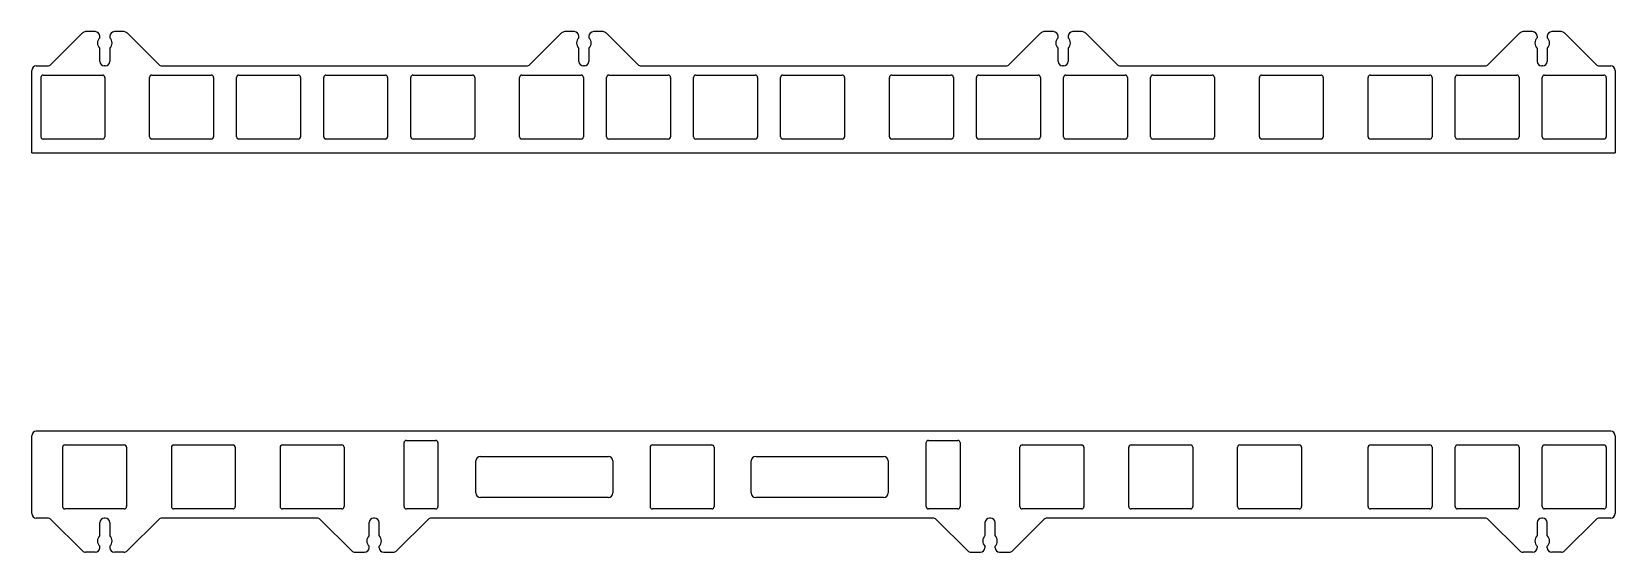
# Model space of a CAD drawing. Header units: millimetres. Extents: x 697 to 1044, y 142 to 256.
import ezdxf

# ---------------------------------------------------------------- set-up
doc = ezdxf.new("R2010")
doc.units = ezdxf.units.MM
doc.layers.add('Sketch plane 07', color=7, linetype='Continuous')

msp = doc.modelspace()

# ---------------------------------------------------------------- linework, layer by layer
at = {"layer": 'Sketch plane 07'}
for p, q in [((708.44, 255.89, 274.48), (701.53, 248.97, 274.48)), ((711.24, 256.18, 274.48), (709.15, 256.18, 274.48)), ((712.24, 254.84, 274.48), (712.24, 255.18, 274.48)), ((714.44, 255.18, 274.48), (714.44, 254.84, 274.48)), ((717.52, 256.18, 274.48), (715.44, 256.18, 274.48)), ((718.23, 255.89, 274.48), (725.14, 248.97, 274.48)), ((813.32, 255.89, 274.48), (806.4, 248.97, 274.48)), ((816.11, 256.18, 274.48), (814.02, 256.18, 274.48)), ((817.11, 254.84, 274.48), (817.11, 255.18, 274.48)), ((819.31, 255.18, 274.48), (819.31, 254.84, 274.48)), ((822.39, 256.18, 274.48), (820.31, 256.18, 274.48)), ((823.1, 255.89, 274.48), (830.01, 248.97, 274.48)), ((918.19, 255.89, 274.48), (911.27, 248.97, 274.48)), ((920.98, 256.18, 274.48), (918.89, 256.18, 274.48)), ((921.98, 254.84, 274.48), (921.98, 255.18, 274.48)), ((924.18, 255.18, 274.48), (924.18, 254.84, 274.48)), ((927.26, 256.18, 274.48), (925.18, 256.18, 274.48)), ((927.97, 255.89, 274.48), (934.89, 248.97, 274.48)), ((1023.06, 255.89, 274.48), (1016.14, 248.97, 274.48)), ((1025.85, 256.18, 274.48), (1023.76, 256.18, 274.48)), ((1026.85, 255.18, 274.48), (1026.85, 254.84, 274.48)), ((1029.05, 255.18, 274.48), (1029.05, 254.84, 274.48)), ((1032.14, 256.18, 274.48), (1030.05, 256.18, 274.48)), ((1032.84, 255.89, 274.48), (1039.76, 248.97, 274.48)), ((712.24, 249.68, 274.48), (712.24, 252.52, 274.48)), ((714.44, 252.52, 274.48), (714.44, 249.68, 274.48)), ((817.11, 249.68, 274.48), (817.11, 252.52, 274.48)), ((819.31, 252.52, 274.48), (819.31, 249.68, 274.48)), ((921.98, 249.68, 274.48), (921.98, 252.52, 274.48)), ((924.18, 252.52, 274.48), (924.18, 249.68, 274.48)), ((1026.85, 252.52, 274.48), (1026.85, 249.68, 274.48)), ((1029.05, 252.52, 274.48), (1029.05, 249.68, 274.48)), ((697.34, 229.68, 274.48), (697.34, 247.68, 274.48)), ((698.34, 248.68, 274.48), (700.82, 248.68, 274.48)), ((699.34, 246.18, 274.48), (699.34, 233.18, 274.48)), ((699.84, 246.68, 274.48), (712.84, 246.68, 274.48)), ((713.44, 248.68, 274.48), (713.24, 248.68, 274.48)), ((713.34, 246.18, 274.48), (713.34, 233.18, 274.48)), ((723.15, 233.18, 274.48), (723.15, 246.18, 274.48)), ((723.65, 246.68, 274.48), (736.65, 246.68, 274.48)), ((725.85, 248.68, 274.48), (805.69, 248.68, 274.48)), ((737.15, 246.18, 274.48), (737.15, 233.18, 274.48)), ((742.2, 233.18, 274.48), (742.2, 246.18, 274.48)), ((742.7, 246.68, 274.48), (755.7, 246.68, 274.48)), ((756.2, 246.18, 274.48), (756.2, 233.18, 274.48)), ((761.25, 233.18, 274.48), (761.25, 246.18, 274.48)), ((761.75, 246.68, 274.48), (774.75, 246.68, 274.48)), ((775.25, 246.18, 274.48), (775.25, 233.18, 274.48)), ((780.3, 233.18, 274.48), (780.3, 246.18, 274.48)), ((780.8, 246.68, 274.48), (793.8, 246.68, 274.48)), ((794.3, 246.18, 274.48), (794.3, 233.18, 274.48)), ((804.11, 233.18, 274.48), (804.11, 246.18, 274.48)), ((804.61, 246.68, 274.48), (817.61, 246.68, 274.48)), ((818.31, 248.68, 274.48), (818.11, 248.68, 274.48)), ((818.11, 246.18, 274.48), (818.11, 233.18, 274.48)), ((823.16, 233.18, 274.48), (823.16, 246.18, 274.48)), ((823.66, 246.68, 274.48), (836.66, 246.68, 274.48)), ((830.72, 248.68, 274.48), (910.57, 248.68, 274.48)), ((837.16, 246.18, 274.48), (837.16, 233.18, 274.48)), ((842.21, 233.18, 274.48), (842.21, 246.18, 274.48)), ((842.71, 246.68, 274.48), (855.71, 246.68, 274.48)), ((856.21, 246.18, 274.48), (856.21, 233.18, 274.48)), ((861.26, 233.18, 274.48), (861.26, 246.18, 274.48)), ((861.76, 246.68, 274.48), (874.76, 246.68, 274.48)), ((875.26, 246.18, 274.48), (875.26, 233.18, 274.48)), ((885.07, 233.18, 274.48), (885.07, 246.18, 274.48)), ((885.57, 246.68, 274.48), (898.57, 246.68, 274.48)), ((899.07, 246.18, 274.48), (899.07, 233.18, 274.48)), ((904.12, 233.18, 274.48), (904.12, 246.18, 274.48)), ((904.62, 246.68, 274.48), (917.62, 246.68, 274.48)), ((918.12, 246.18, 274.48), (918.12, 233.18, 274.48)), ((923.18, 248.68, 274.48), (922.98, 248.68, 274.48)), ((923.17, 233.18, 274.48), (923.17, 246.18, 274.48)), ((923.67, 246.68, 274.48), (936.67, 246.68, 274.48)), ((935.59, 248.68, 274.48), (1015.44, 248.68, 274.48)), ((937.17, 246.18, 274.48), (937.17, 233.18, 274.48)), ((942.22, 233.18, 274.48), (942.22, 246.18, 274.48)), ((942.72, 246.68, 274.48), (955.72, 246.68, 274.48)), ((956.22, 246.18, 274.48), (956.22, 233.18, 274.48)), ((966.04, 233.18, 274.48), (966.04, 246.18, 274.48)), ((966.54, 246.68, 274.48), (979.54, 246.68, 274.48)), ((980.04, 246.18, 274.48), (980.04, 233.18, 274.48)), ((989.85, 233.18, 274.48), (989.85, 246.18, 274.48)), ((990.35, 246.68, 274.48), (1003.35, 246.68, 274.48)), ((1003.85, 246.18, 274.48), (1003.85, 233.18, 274.48)), ((1008.9, 233.18, 274.48), (1008.9, 246.18, 274.48)), ((1009.4, 246.68, 274.48), (1022.4, 246.68, 274.48)), ((1022.9, 246.18, 274.48), (1022.9, 233.18, 274.48)), ((1028.05, 248.68, 274.48), (1027.85, 248.68, 274.48)), ((1027.95, 233.18, 274.48), (1027.95, 246.18, 274.48)), ((1028.45, 246.68, 274.48), (1041.45, 246.68, 274.48)), ((1040.46, 248.68, 274.48), (1042.95, 248.68, 274.48)), ((1041.95, 246.18, 274.48), (1041.95, 233.18, 274.48)), ((1043.95, 247.68, 274.48), (1043.95, 229.68, 274.48)), ((712.84, 232.68, 274.48), (699.84, 232.68, 274.48)), ((736.65, 232.68, 274.48), (723.65, 232.68, 274.48)), ((755.7, 232.68, 274.48), (742.7, 232.68, 274.48)), ((774.75, 232.68, 274.48), (761.75, 232.68, 274.48)), ((793.8, 232.68, 274.48), (780.8, 232.68, 274.48)), ((817.61, 232.68, 274.48), (804.61, 232.68, 274.48)), ((836.66, 232.68, 274.48), (823.66, 232.68, 274.48)), ((855.71, 232.68, 274.48), (842.71, 232.68, 274.48)), ((874.76, 232.68, 274.48), (861.76, 232.68, 274.48)), ((898.57, 232.68, 274.48), (885.57, 232.68, 274.48)), ((917.62, 232.68, 274.48), (904.62, 232.68, 274.48)), ((936.67, 232.68, 274.48), (923.67, 232.68, 274.48)), ((955.72, 232.68, 274.48), (942.72, 232.68, 274.48)), ((979.54, 232.68, 274.48), (966.54, 232.68, 274.48)), ((1003.35, 232.68, 274.48), (990.35, 232.68, 274.48)), ((1022.4, 232.68, 274.48), (1009.4, 232.68, 274.48)), ((1041.45, 232.68, 274.48), (1028.45, 232.68, 274.48)), ((697.34, 229.68, 274.48), (1043.95, 229.68, 274.48)), ((697.34, 150.72, 274.48), (697.34, 167.72, 274.48)), ((1042.95, 168.72, 274.48), (698.34, 168.72, 274.48)), ((779.34, 166.72, 274.48), (785.74, 166.72, 274.48)), ((893.64, 166.72, 274.48), (900.04, 166.72, 274.48)), ((1043.95, 167.72, 274.48), (1043.95, 150.72, 274.48)), ((704.1, 165.22, 274.48), (704.1, 152.22, 274.48)), ((704.6, 165.72, 274.48), (717.6, 165.72, 274.48)), ((718.1, 165.22, 274.48), (718.1, 152.22, 274.48)), ((727.91, 165.22, 274.48), (727.91, 152.22, 274.48)), ((728.41, 165.72, 274.48), (741.41, 165.72, 274.48)), ((741.91, 165.22, 274.48), (741.91, 152.22, 274.48)), ((751.72, 165.22, 274.48), (751.72, 152.22, 274.48)), ((752.22, 165.72, 274.48), (765.22, 165.72, 274.48)), ((765.72, 165.22, 274.48), (765.72, 152.22, 274.48)), ((778.84, 152.22, 274.48), (778.84, 166.22, 274.48)), ((786.24, 166.22, 274.48), (786.24, 152.22, 274.48)), ((795.56, 163.22, 274.48), (823.56, 163.22, 274.48)), ((832.69, 165.22, 274.48), (832.69, 152.22, 274.48)), ((833.19, 165.72, 274.48), (846.19, 165.72, 274.48)), ((846.69, 165.22, 274.48), (846.69, 152.22, 274.48)), ((855.81, 163.22, 274.48), (883.81, 163.22, 274.48)), ((893.14, 152.22, 274.48), (893.14, 166.22, 274.48)), ((900.54, 166.22, 274.48), (900.54, 152.22, 274.48)), ((913.65, 152.22, 274.48), (913.65, 165.22, 274.48)), ((914.15, 165.72, 274.48), (927.15, 165.72, 274.48)), ((927.65, 165.22, 274.48), (927.65, 152.22, 274.48)), ((937.46, 152.22, 274.48), (937.46, 165.22, 274.48)), ((937.96, 165.72, 274.48), (950.96, 165.72, 274.48)), ((951.46, 165.22, 274.48), (951.46, 152.22, 274.48)), ((961.27, 152.22, 274.48), (961.27, 165.22, 274.48)), ((961.77, 165.72, 274.48), (974.77, 165.72, 274.48)), ((975.27, 165.22, 274.48), (975.27, 152.22, 274.48)), ((989.85, 152.22, 274.48), (989.85, 165.22, 274.48)), ((990.35, 165.72, 274.48), (1003.35, 165.72, 274.48)), ((1003.85, 165.22, 274.48), (1003.85, 152.22, 274.48)), ((1008.9, 152.22, 274.48), (1008.9, 165.22, 274.48)), ((1009.4, 165.72, 274.48), (1022.4, 165.72, 274.48)), ((1022.9, 165.22, 274.48), (1022.9, 152.22, 274.48)), ((1027.95, 152.22, 274.48), (1027.95, 165.22, 274.48)), ((1028.45, 165.72, 274.48), (1041.45, 165.72, 274.48)), ((1041.95, 165.22, 274.48), (1041.95, 152.22, 274.48)), ((794.56, 155.22, 274.48), (794.56, 162.22, 274.48)), ((824.56, 162.22, 274.48), (824.56, 155.22, 274.48)), ((854.81, 155.22, 274.48), (854.81, 162.22, 274.48)), ((884.81, 162.22, 274.48), (884.81, 155.22, 274.48)), ((823.56, 154.22, 274.48), (795.56, 154.22, 274.48)), ((883.81, 154.22, 274.48), (855.81, 154.22, 274.48)), ((700.82, 149.72, 274.48), (698.34, 149.72, 274.48)), ((708.44, 142.51, 274.48), (701.53, 149.42, 274.48)), ((717.6, 151.72, 274.48), (704.6, 151.72, 274.48)), ((713.44, 149.72, 274.48), (713.24, 149.72, 274.48)), ((718.23, 142.51, 274.48), (725.14, 149.42, 274.48)), ((759.77, 149.72, 274.48), (725.85, 149.72, 274.48)), ((741.41, 151.72, 274.48), (728.41, 151.72, 274.48)), ((765.22, 151.72, 274.48), (752.22, 151.72, 274.48)), ((767.39, 142.51, 274.48), (760.47, 149.42, 274.48)), ((772.38, 149.72, 274.48), (772.18, 149.72, 274.48)), ((777.17, 142.51, 274.48), (784.09, 149.42, 274.48)), ((785.74, 151.72, 274.48), (779.34, 151.72, 274.48)), ((894.58, 149.72, 274.48), (784.8, 149.72, 274.48)), ((846.19, 151.72, 274.48), (833.19, 151.72, 274.48)), ((900.04, 151.72, 274.48), (893.64, 151.72, 274.48)), ((902.2, 142.51, 274.48), (895.29, 149.42, 274.48)), ((907.19, 149.72, 274.48), (906.99, 149.72, 274.48)), ((911.99, 142.51, 274.48), (918.9, 149.42, 274.48)), ((927.15, 151.72, 274.48), (914.15, 151.72, 274.48)), ((1015.44, 149.72, 274.48), (919.61, 149.72, 274.48)), ((950.96, 151.72, 274.48), (937.96, 151.72, 274.48)), ((974.77, 151.72, 274.48), (961.77, 151.72, 274.48)), ((1003.35, 151.72, 274.48), (990.35, 151.72, 274.48)), ((1022.4, 151.72, 274.48), (1009.4, 151.72, 274.48)), ((1023.06, 142.51, 274.48), (1016.14, 149.42, 274.48)), ((1028.05, 149.72, 274.48), (1027.85, 149.72, 274.48)), ((1041.45, 151.72, 274.48), (1028.45, 151.72, 274.48)), ((1032.84, 142.51, 274.48), (1039.76, 149.42, 274.48)), ((1042.95, 149.72, 274.48), (1040.46, 149.72, 274.48)), ((712.24, 145.88, 274.48), (712.24, 148.72, 274.48)), ((714.44, 148.72, 274.48), (714.44, 145.88, 274.48)), ((771.18, 145.88, 274.48), (771.18, 148.72, 274.48)), ((773.38, 145.88, 274.48), (773.38, 148.72, 274.48)), ((905.99, 148.72, 274.48), (905.99, 145.88, 274.48)), ((908.19, 145.88, 274.48), (908.19, 148.72, 274.48)), ((1026.85, 148.72, 274.48), (1026.85, 145.88, 274.48)), ((1029.05, 145.88, 274.48), (1029.05, 148.72, 274.48)), ((711.24, 142.22, 274.48), (709.15, 142.22, 274.48)), ((712.24, 143.22, 274.48), (712.24, 143.55, 274.48)), ((714.44, 143.55, 274.48), (714.44, 143.22, 274.48)), ((717.52, 142.22, 274.48), (715.44, 142.22, 274.48)), ((768.1, 142.22, 274.48), (770.18, 142.22, 274.48)), ((771.18, 143.22, 274.48), (771.18, 143.55, 274.48)), ((773.38, 143.22, 274.48), (773.38, 143.55, 274.48)), ((774.38, 142.22, 274.48), (776.47, 142.22, 274.48)), ((902.91, 142.22, 274.48), (904.99, 142.22, 274.48)), ((905.99, 143.55, 274.48), (905.99, 143.22, 274.48)), ((908.19, 143.22, 274.48), (908.19, 143.55, 274.48)), ((909.19, 142.22, 274.48), (911.28, 142.22, 274.48)), ((1025.85, 142.22, 274.48), (1023.76, 142.22, 274.48)), ((1026.85, 143.55, 274.48), (1026.85, 143.22, 274.48)), ((1029.05, 143.22, 274.48), (1029.05, 143.55, 274.48)), ((1032.14, 142.22, 274.48), (1030.05, 142.22, 274.48))]:
    msp.add_line(p, q, dxfattribs=at)
for centre, radius, start, end in [((709.15, 255.18, 274.48), 1, 90, 135), ((711.24, 255.18, 274.48), 1, 0, 90), ((713.34, 253.68, 274.48), 1.6, 133.4325, 226.5675), ((715.44, 255.18, 274.48), 1, 90, 180), ((713.34, 253.68, 274.48), 1.6, 313.4325, 46.5675), ((717.52, 255.18, 274.48), 1, 45, 90), ((814.02, 255.18, 274.48), 1, 90, 135), ((816.11, 255.18, 274.48), 1, 360, 90), ((818.21, 253.68, 274.48), 1.6, 133.4325, 226.5675), ((820.31, 255.18, 274.48), 1, 90, 180), ((818.21, 253.68, 274.48), 1.6, 313.4325, 46.5675), ((822.39, 255.18, 274.48), 1, 45, 90), ((918.89, 255.18, 274.48), 1, 90, 135), ((920.98, 255.18, 274.48), 1, 0, 90), ((923.08, 253.68, 274.48), 1.6, 133.4325, 226.5675), ((925.18, 255.18, 274.48), 1, 90, 180), ((923.08, 253.68, 274.48), 1.6, 313.4325, 46.5675), ((927.26, 255.18, 274.48), 1, 45, 90), ((1023.76, 255.18, 274.48), 1, 90, 135), ((1025.85, 255.18, 274.48), 1, 360, 90), ((1027.95, 253.68, 274.48), 1.6, 133.4325, 226.5675), ((1030.05, 255.18, 274.48), 1, 90, 180), ((1027.95, 253.68, 274.48), 1.6, 313.4325, 46.5675), ((1032.14, 255.18, 274.48), 1, 45, 90), ((713.24, 249.68, 274.48), 1, 180, 270), ((713.44, 249.68, 274.48), 1, 270, 360), ((818.11, 249.68, 274.48), 1, 180, 270), ((818.31, 249.68, 274.48), 1, 270, 360), ((922.98, 249.68, 274.48), 1, 180, 270), ((923.18, 249.68, 274.48), 1, 270, 0), ((1027.85, 249.68, 274.48), 1, 180, 270), ((1028.05, 249.68, 274.48), 1, 270, 360), ((698.34, 247.68, 274.48), 1, 90, 180), ((699.84, 246.18, 274.48), 0.5, 90, 180), ((700.82, 249.68, 274.48), 1, 270, 315), ((712.84, 246.18, 274.48), 0.5, 0, 90), ((723.65, 246.18, 274.48), 0.5, 90, 180), ((725.85, 249.68, 274.48), 1, 225, 270), ((736.65, 246.18, 274.48), 0.5, 0, 90), ((742.7, 246.18, 274.48), 0.5, 90, 180), ((755.7, 246.18, 274.48), 0.5, 0, 90), ((761.75, 246.18, 274.48), 0.5, 90, 180), ((774.75, 246.18, 274.48), 0.5, 0, 90), ((780.8, 246.18, 274.48), 0.5, 90, 180), ((793.8, 246.18, 274.48), 0.5, 0, 90), ((804.61, 246.18, 274.48), 0.5, 90, 180), ((805.69, 249.68, 274.48), 1, 270, 315), ((817.61, 246.18, 274.48), 0.5, 360, 90), ((823.66, 246.18, 274.48), 0.5, 90, 180), ((830.72, 249.68, 274.48), 1, 225, 270), ((836.66, 246.18, 274.48), 0.5, 360, 90), ((842.71, 246.18, 274.48), 0.5, 90, 180), ((855.71, 246.18, 274.48), 0.5, 0, 90), ((861.76, 246.18, 274.48), 0.5, 90, 180), ((874.76, 246.18, 274.48), 0.5, 360, 90), ((885.57, 246.18, 274.48), 0.5, 90, 180), ((898.57, 246.18, 274.48), 0.5, 360, 90), ((904.62, 246.18, 274.48), 0.5, 90, 180), ((910.57, 249.68, 274.48), 1, 270, 315), ((917.62, 246.18, 274.48), 0.5, 360, 90), ((923.67, 246.18, 274.48), 0.5, 90, 180), ((935.59, 249.68, 274.48), 1, 225, 270), ((936.67, 246.18, 274.48), 0.5, 360, 90), ((942.72, 246.18, 274.48), 0.5, 90, 180), ((955.72, 246.18, 274.48), 0.5, 0, 90), ((966.54, 246.18, 274.48), 0.5, 90, 180), ((979.54, 246.18, 274.48), 0.5, 0, 90), ((990.35, 246.18, 274.48), 0.5, 90, 180), ((1003.35, 246.18, 274.48), 0.5, 0, 90), ((1009.4, 246.18, 274.48), 0.5, 90, 180), ((1015.44, 249.68, 274.48), 1, 270, 315), ((1022.4, 246.18, 274.48), 0.5, 360, 90), ((1028.45, 246.18, 274.48), 0.5, 90, 180), ((1040.46, 249.68, 274.48), 1, 225, 270), ((1041.45, 246.18, 274.48), 0.5, 360, 90), ((1042.95, 247.68, 274.48), 1, 360, 90), ((699.84, 233.18, 274.48), 0.5, 180, 270), ((712.84, 233.18, 274.48), 0.5, 270, 0), ((723.65, 233.18, 274.48), 0.5, 180, 270), ((736.65, 233.18, 274.48), 0.5, 270, 0), ((742.7, 233.18, 274.48), 0.5, 180, 270), ((755.7, 233.18, 274.48), 0.5, 270, 0), ((761.75, 233.18, 274.48), 0.5, 180, 270), ((774.75, 233.18, 274.48), 0.5, 270, 360), ((780.8, 233.18, 274.48), 0.5, 180, 270), ((793.8, 233.18, 274.48), 0.5, 270, 0), ((804.61, 233.18, 274.48), 0.5, 180, 270), ((817.61, 233.18, 274.48), 0.5, 270, 360), ((823.66, 233.18, 274.48), 0.5, 180, 270), ((836.66, 233.18, 274.48), 0.5, 270, 360), ((842.71, 233.18, 274.48), 0.5, 180, 270), ((855.71, 233.18, 274.48), 0.5, 270, 0), ((861.76, 233.18, 274.48), 0.5, 180, 270), ((874.76, 233.18, 274.48), 0.5, 270, 360), ((885.57, 233.18, 274.48), 0.5, 180, 270), ((898.57, 233.18, 274.48), 0.5, 270, 0), ((904.62, 233.18, 274.48), 0.5, 180, 270), ((917.62, 233.18, 274.48), 0.5, 270, 360), ((923.67, 233.18, 274.48), 0.5, 180, 270), ((936.67, 233.18, 274.48), 0.5, 270, 0), ((942.72, 233.18, 274.48), 0.5, 180, 270), ((955.72, 233.18, 274.48), 0.5, 270, 0), ((966.54, 233.18, 274.48), 0.5, 180, 270), ((979.54, 233.18, 274.48), 0.5, 270, 0), ((990.35, 233.18, 274.48), 0.5, 180, 270), ((1003.35, 233.18, 274.48), 0.5, 270, 0), ((1009.4, 233.18, 274.48), 0.5, 180, 270), ((1022.4, 233.18, 274.48), 0.5, 270, 360), ((1028.45, 233.18, 274.48), 0.5, 180, 270), ((1041.45, 233.18, 274.48), 0.5, 270, 0), ((698.34, 167.72, 274.48), 1, 90, 180), ((779.34, 166.22, 274.48), 0.5, 90, 180), ((785.74, 166.22, 274.48), 0.5, 360, 90), ((893.64, 166.22, 274.48), 0.5, 90, 180), ((900.04, 166.22, 274.48), 0.5, 0, 90), ((1042.95, 167.72, 274.48), 1, 360, 90), ((704.6, 165.22, 274.48), 0.5, 90, 180), ((717.6, 165.22, 274.48), 0.5, 360, 90), ((728.41, 165.22, 274.48), 0.5, 90, 180), ((741.41, 165.22, 274.48), 0.5, 0, 90), ((752.22, 165.22, 274.48), 0.5, 90, 180), ((765.22, 165.22, 274.48), 0.5, 0, 90), ((795.56, 162.22, 274.48), 1, 90, 180), ((823.56, 162.22, 274.48), 1, 360, 90), ((833.19, 165.22, 274.48), 0.5, 90, 180), ((846.19, 165.22, 274.48), 0.5, 0, 90), ((855.81, 162.22, 274.48), 1, 90, 180), ((883.81, 162.22, 274.48), 1, 360, 90), ((914.15, 165.22, 274.48), 0.5, 90, 180), ((927.15, 165.22, 274.48), 0.5, 0, 90), ((937.96, 165.22, 274.48), 0.5, 90, 180), ((950.96, 165.22, 274.48), 0.5, 360, 90), ((961.77, 165.22, 274.48), 0.5, 90, 180), ((974.77, 165.22, 274.48), 0.5, 360, 90), ((990.35, 165.22, 274.48), 0.5, 90, 180), ((1003.35, 165.22, 274.48), 0.5, 0, 90), ((1009.4, 165.22, 274.48), 0.5, 90, 180), ((1022.4, 165.22, 274.48), 0.5, 0, 90), ((1028.45, 165.22, 274.48), 0.5, 90, 180), ((1041.45, 165.22, 274.48), 0.5, 0, 90), ((795.56, 155.22, 274.48), 1, 180, 270), ((823.56, 155.22, 274.48), 1, 270, 0), ((855.81, 155.22, 274.48), 1, 180, 270), ((883.81, 155.22, 274.48), 1, 270, 0), ((698.34, 150.72, 274.48), 1, 180, 270), ((700.82, 148.72, 274.48), 1, 45, 90), ((704.6, 152.22, 274.48), 0.5, 180, 270), ((713.24, 148.72, 274.48), 1, 90, 180), ((713.44, 148.72, 274.48), 1, 360, 90), ((717.6, 152.22, 274.48), 0.5, 270, 360), ((725.85, 148.72, 274.48), 1, 90, 135), ((728.41, 152.22, 274.48), 0.5, 180, 270), ((741.41, 152.22, 274.48), 0.5, 270, 360), ((752.22, 152.22, 274.48), 0.5, 180, 270), ((759.77, 148.72, 274.48), 1, 45, 90), ((765.22, 152.22, 274.48), 0.5, 270, 360), ((772.18, 148.72, 274.48), 1, 90, 180), ((772.38, 148.72, 274.48), 1, 360, 90), ((779.34, 152.22, 274.48), 0.5, 180, 270), ((784.8, 148.72, 274.48), 1, 90, 135), ((785.74, 152.22, 274.48), 0.5, 270, 360), ((833.19, 152.22, 274.48), 0.5, 180, 270), ((846.19, 152.22, 274.48), 0.5, 270, 0), ((893.64, 152.22, 274.48), 0.5, 180, 270), ((894.58, 148.72, 274.48), 1, 45, 90), ((900.04, 152.22, 274.48), 0.5, 270, 0), ((906.99, 148.72, 274.48), 1, 90, 180), ((907.19, 148.72, 274.48), 1, 360, 90), ((914.15, 152.22, 274.48), 0.5, 180, 270), ((919.61, 148.72, 274.48), 1, 90, 135), ((927.15, 152.22, 274.48), 0.5, 270, 0), ((937.96, 152.22, 274.48), 0.5, 180, 270), ((950.96, 152.22, 274.48), 0.5, 270, 0), ((961.77, 152.22, 274.48), 0.5, 180, 270), ((974.77, 152.22, 274.48), 0.5, 270, 0), ((990.35, 152.22, 274.48), 0.5, 180, 270), ((1003.35, 152.22, 274.48), 0.5, 270, 360), ((1009.4, 152.22, 274.48), 0.5, 180, 270), ((1015.44, 148.72, 274.48), 1, 45, 90), ((1022.4, 152.22, 274.48), 0.5, 270, 0), ((1027.85, 148.72, 274.48), 1, 90, 180), ((1028.45, 152.22, 274.48), 0.5, 180, 270), ((1028.05, 148.72, 274.48), 1, 360, 90), ((1040.46, 148.72, 274.48), 1, 90, 135), ((1041.45, 152.22, 274.48), 0.5, 270, 360), ((1042.95, 150.72, 274.48), 1, 270, 360), ((713.34, 144.72, 274.48), 1.6, 133.4325, 226.5675), ((713.34, 144.72, 274.48), 1.6, 313.4325, 46.5675), ((772.28, 144.72, 274.48), 1.6, 133.4325, 226.5675), ((772.28, 144.72, 274.48), 1.6, 313.4325, 46.5675), ((907.09, 144.72, 274.48), 1.6, 133.4325, 226.5675), ((907.09, 144.72, 274.48), 1.6, 313.4325, 46.5675), ((1027.95, 144.72, 274.48), 1.6, 133.4325, 226.5675), ((1027.95, 144.72, 274.48), 1.6, 313.4325, 46.5675), ((709.15, 143.22, 274.48), 1, 225, 270), ((711.24, 143.22, 274.48), 1, 270, 0), ((715.44, 143.22, 274.48), 1, 180, 270), ((717.52, 143.22, 274.48), 1, 270, 315), ((768.1, 143.22, 274.48), 1, 225, 270), ((770.18, 143.22, 274.48), 1, 270, 360), ((774.38, 143.22, 274.48), 1, 180, 270), ((776.47, 143.22, 274.48), 1, 270, 315), ((902.91, 143.22, 274.48), 1, 225, 270), ((904.99, 143.22, 274.48), 1, 270, 0), ((909.19, 143.22, 274.48), 1, 180, 270), ((911.28, 143.22, 274.48), 1, 270, 315), ((1023.76, 143.22, 274.48), 1, 225, 270), ((1025.85, 143.22, 274.48), 1, 270, 0), ((1030.05, 143.22, 274.48), 1, 180, 270), ((1032.14, 143.22, 274.48), 1, 270, 315)]:
    msp.add_arc(centre, radius, start, end, dxfattribs=at)

doc.saveas('drawing.dxf')
